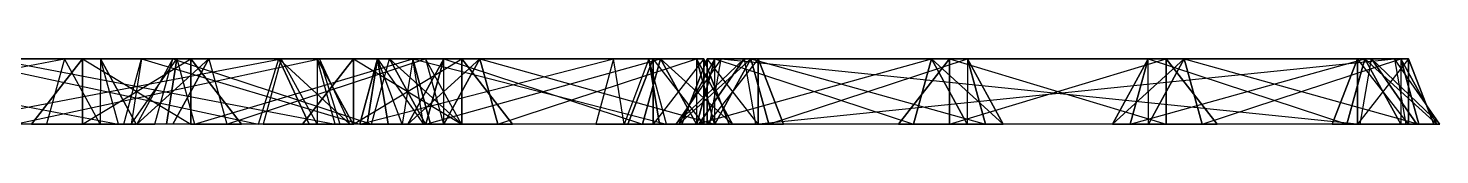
# Model space of a CAD drawing. Extents: x -3500 to 3500, y -22 to 22.
# Drawn here: x -1325.5 to -1274.4, y 19.7 to 22 of the extents above; entities that cross this region are included whole.
import ezdxf

# ---------------------------------------------------------------- set-up
doc = ezdxf.new("R2010")
doc.units = 0
doc.layers.add('UB3D', color=1, linetype='CONTINUOUS')

msp = doc.modelspace()

# ---------------------------------------------------------------- linework, layer by layer
at = {"layer": 'UB3D', "color": 2}
for points in [[(-1335.944094, 22.047244, 1219.35189), (-1336.595118, 19.685039, 1218.70378), (-1324.185551, 22.047244, 1207.540866)], [(-1336.595118, 19.685039, 1218.70378), (-1324.185551, 22.047244, 1207.540866), (-1324.836575, 19.685039, 1206.892756)], [(-1335.944094, 22.047244, 1219.35189), (-1334.642126, 22.047244, 1220.64811), (-1324.185551, 22.047244, 1207.540866)], [(-1333.991102, 19.685039, 1221.29622), (-1334.642126, 22.047244, 1220.64811), (-1322.232559, 19.685039, 1209.485197)], [(-1334.642126, 22.047244, 1220.64811), (-1322.232559, 19.685039, 1209.485197), (-1322.883583, 22.047244, 1208.837087)], [(-1334.642126, 22.047244, 1220.64811), (-1324.185551, 22.047244, 1207.540866), (-1322.883583, 22.047244, 1208.837087)], [(-1328.92622, 19.685039, 1276.217283), (-1328.190157, 22.047244, 1275.667677), (-1317.167677, 19.685039, 1291.965315)], [(-1328.105079, 22.047244, 1274.47), (-1328.756102, 19.685039, 1273.82189), (-1316.346535, 22.047244, 1262.658976)], [(-1328.756102, 19.685039, 1273.82189), (-1316.346535, 22.047244, 1262.658976), (-1316.997559, 19.685039, 1262.010866)], [(-1328.190157, 22.047244, 1275.667677), (-1317.167677, 19.685039, 1291.965315), (-1316.431614, 22.047244, 1291.415709)], [(-1326.718031, 22.047244, 1274.568543), (-1328.190157, 22.047244, 1275.667677), (-1314.959488, 22.047244, 1290.316575)], [(-1328.190157, 22.047244, 1275.667677), (-1314.959488, 22.047244, 1290.316575), (-1316.431614, 22.047244, 1291.415709)], [(-1328.105079, 22.047244, 1274.47), (-1326.80311, 22.047244, 1275.76622), (-1316.346535, 22.047244, 1262.658976)], [(-1326.152087, 19.685039, 1276.414331), (-1326.80311, 22.047244, 1275.76622), (-1314.393543, 19.685039, 1264.603307)], [(-1326.80311, 22.047244, 1275.76622), (-1314.393543, 19.685039, 1264.603307), (-1315.044567, 22.047244, 1263.955197)], [(-1326.80311, 22.047244, 1275.76622), (-1316.346535, 22.047244, 1262.658976), (-1315.044567, 22.047244, 1263.955197)], [(-1326.718031, 22.047244, 1274.568543), (-1325.981969, 19.685039, 1274.018937), (-1314.959488, 22.047244, 1290.316575)], [(-1325.981969, 19.685039, 1274.018937), (-1314.959488, 22.047244, 1290.316575), (-1314.223425, 19.685039, 1289.766969)], [(-1325.371811, 19.685039, 1207.270354), (-1323.534567, 22.047244, 1207.270354), (-1323.534567, 19.685039, 1206.351732)], [(-1325.371811, 19.685039, 1209.107598), (-1323.534567, 19.685039, 1210.02622), (-1323.534567, 22.047244, 1209.107598)], [(-1325.371811, 19.685039, 1207.270354), (-1325.371811, 19.685039, 1209.107598), (-1323.534567, 22.047244, 1207.270354)], [(-1325.371811, 19.685039, 1209.107598), (-1323.534567, 22.047244, 1207.270354), (-1323.534567, 22.047244, 1209.107598)], [(-1324.185551, 22.047244, 1207.540866), (-1324.836575, 19.685039, 1206.892756), (-1322.889331, 19.685039, 1206.238858)], [(-1324.185551, 22.047244, 1207.540866), (-1322.883583, 22.047244, 1208.837087), (-1322.889331, 19.685039, 1206.238858)], [(-1323.534567, 22.047244, 1207.270354), (-1323.534567, 19.685039, 1206.351732), (-1319.615079, 22.047244, 1207.270354)], [(-1323.534567, 19.685039, 1206.351732), (-1319.615079, 22.047244, 1207.270354), (-1319.615079, 19.685039, 1206.351732)], [(-1323.534567, 19.685039, 1210.02622), (-1323.534567, 22.047244, 1209.107598), (-1319.615079, 19.685039, 1210.02622)], [(-1323.534567, 22.047244, 1209.107598), (-1319.615079, 19.685039, 1210.02622), (-1319.615079, 22.047244, 1209.107598)], [(-1323.534567, 22.047244, 1207.270354), (-1323.534567, 22.047244, 1209.107598), (-1319.615079, 22.047244, 1207.270354)], [(-1323.534567, 22.047244, 1209.107598), (-1319.615079, 22.047244, 1207.270354), (-1319.615079, 22.047244, 1209.107598)], [(-1322.883583, 22.047244, 1208.837087), (-1322.889331, 19.685039, 1206.238858), (-1321.587362, 19.685039, 1207.535079)], [(-1322.232559, 19.685039, 1209.485197), (-1322.883583, 22.047244, 1208.837087), (-1321.587362, 19.685039, 1207.535079)], [(-1321.775866, 19.685039, -1558.229646), (-1322.03315, 19.685039, -1556.761299), (-1321.394331, 22.047244, -1556.952087)], [(-1322.03315, 19.685039, -1556.761299), (-1321.394331, 22.047244, -1556.952087), (-1313.499803, 19.685039, -1528.189882)], [(-1320.498386, 19.685039, -1558.611142), (-1321.775866, 19.685039, -1558.229646), (-1320.11685, 22.047244, -1557.333583)], [(-1321.775866, 19.685039, -1558.229646), (-1320.11685, 22.047244, -1557.333583), (-1321.394331, 22.047244, -1556.952087)], [(-1321.562283, 19.685039, 1207.535079), (-1320.917087, 19.685039, 1209.485197), (-1320.266063, 22.047244, 1208.837087)], [(-1320.260315, 19.685039, 1206.238858), (-1321.562283, 19.685039, 1207.535079), (-1318.964094, 22.047244, 1207.540866)], [(-1321.562283, 19.685039, 1207.535079), (-1318.964094, 22.047244, 1207.540866), (-1320.266063, 22.047244, 1208.837087)], [(-1321.394331, 22.047244, -1556.952087), (-1313.499803, 19.685039, -1528.189882), (-1312.860984, 22.047244, -1528.380669)], [(-1320.11685, 22.047244, -1557.333583), (-1321.394331, 22.047244, -1556.952087), (-1311.583504, 22.047244, -1528.762165)], [(-1321.394331, 22.047244, -1556.952087), (-1311.583504, 22.047244, -1528.762165), (-1312.860984, 22.047244, -1528.380669)], [(-1320.917087, 19.685039, 1209.485197), (-1320.266063, 22.047244, 1208.837087), (-1313.078071, 19.685039, 1217.359213)], [(-1320.498386, 19.685039, -1558.611142), (-1320.11685, 22.047244, -1557.333583), (-1319.478031, 19.685039, -1557.52437)], [(-1320.266063, 22.047244, 1208.837087), (-1313.078071, 19.685039, 1217.359213), (-1312.427047, 22.047244, 1216.711102)], [(-1318.964094, 22.047244, 1207.540866), (-1320.266063, 22.047244, 1208.837087), (-1311.125079, 22.047244, 1215.414882)], [(-1320.266063, 22.047244, 1208.837087), (-1311.125079, 22.047244, 1215.414882), (-1312.427047, 22.047244, 1216.711102)], [(-1320.260315, 19.685039, 1206.238858), (-1318.964094, 22.047244, 1207.540866), (-1318.313071, 19.685039, 1206.892756)], [(-1320.11685, 22.047244, -1557.333583), (-1319.478031, 19.685039, -1557.52437), (-1311.583504, 22.047244, -1528.762165)], [(-1319.615079, 22.047244, 1207.270354), (-1319.615079, 19.685039, 1206.351732), (-1317.777835, 19.685039, 1207.270354)], [(-1319.615079, 19.685039, 1210.02622), (-1319.615079, 22.047244, 1209.107598), (-1317.777835, 19.685039, 1209.107598)], [(-1319.615079, 22.047244, 1207.270354), (-1319.615079, 22.047244, 1209.107598), (-1317.777835, 19.685039, 1207.270354)], [(-1319.615079, 22.047244, 1209.107598), (-1317.777835, 19.685039, 1207.270354), (-1317.777835, 19.685039, 1209.107598)], [(-1319.478031, 19.685039, -1557.52437), (-1311.583504, 22.047244, -1528.762165), (-1310.944685, 19.685039, -1528.952953)], [(-1318.964094, 22.047244, 1207.540866), (-1318.313071, 19.685039, 1206.892756), (-1311.125079, 22.047244, 1215.414882)], [(-1318.313071, 19.685039, 1206.892756), (-1311.125079, 22.047244, 1215.414882), (-1310.474055, 19.685039, 1214.766772)], [(-1317.167677, 19.685039, 1291.965315), (-1316.431614, 22.047244, 1291.415709), (-1315.332441, 19.685039, 1292.887835)], [(-1316.346535, 22.047244, 1262.658976), (-1316.997559, 19.685039, 1262.010866), (-1315.050315, 19.685039, 1261.356969)], [(-1314.959488, 22.047244, 1290.316575), (-1316.431614, 22.047244, 1291.415709), (-1313.860315, 19.685039, 1291.788701)], [(-1316.431614, 22.047244, 1291.415709), (-1313.860315, 19.685039, 1291.788701), (-1315.332441, 19.685039, 1292.887835)], [(-1316.346535, 22.047244, 1262.658976), (-1315.044567, 22.047244, 1263.955197), (-1315.050315, 19.685039, 1261.356969)], [(-1315.573031, 19.685039, 1360.813661), (-1313.735787, 22.047244, 1360.813661), (-1313.735787, 19.685039, 1359.895039)], [(-1315.573031, 19.685039, 1362.650906), (-1313.735787, 19.685039, 1363.569528), (-1313.735787, 22.047244, 1362.650906)], [(-1315.573031, 19.685039, 1360.813661), (-1315.573031, 19.685039, 1362.650906), (-1313.735787, 22.047244, 1360.813661)], [(-1315.573031, 19.685039, 1362.650906), (-1313.735787, 22.047244, 1360.813661), (-1313.735787, 22.047244, 1362.650906)], [(-1315.573031, 19.685039, 1400.18374), (-1313.735787, 22.047244, 1400.18374), (-1313.735787, 19.685039, 1399.265118)], [(-1315.573031, 19.685039, 1402.020984), (-1313.735787, 19.685039, 1402.939606), (-1313.735787, 22.047244, 1402.020984)], [(-1315.573031, 19.685039, 1400.18374), (-1315.573031, 19.685039, 1402.020984), (-1313.735787, 22.047244, 1400.18374)], [(-1315.573031, 19.685039, 1402.020984), (-1313.735787, 22.047244, 1400.18374), (-1313.735787, 22.047244, 1402.020984)], [(-1315.044567, 22.047244, 1263.955197), (-1315.050315, 19.685039, 1261.356969), (-1313.748346, 19.685039, 1262.653189)], [(-1314.393543, 19.685039, 1264.603307), (-1315.044567, 22.047244, 1263.955197), (-1313.748346, 19.685039, 1262.653189)], [(-1314.959488, 22.047244, 1290.316575), (-1314.223425, 19.685039, 1289.766969), (-1313.860315, 19.685039, 1291.788701)], [(-1313.735787, 22.047244, 1360.813661), (-1313.735787, 19.685039, 1359.895039), (-1309.816299, 22.047244, 1360.813661)], [(-1313.735787, 19.685039, 1359.895039), (-1309.816299, 22.047244, 1360.813661), (-1309.816299, 19.685039, 1359.895039)], [(-1313.735787, 19.685039, 1363.569528), (-1313.735787, 22.047244, 1362.650906), (-1309.816299, 19.685039, 1363.569528)], [(-1313.735787, 22.047244, 1362.650906), (-1309.816299, 19.685039, 1363.569528), (-1309.816299, 22.047244, 1362.650906)], [(-1313.735787, 22.047244, 1360.813661), (-1313.735787, 22.047244, 1362.650906), (-1309.816299, 22.047244, 1360.813661)], [(-1313.735787, 22.047244, 1362.650906), (-1309.816299, 22.047244, 1360.813661), (-1309.816299, 22.047244, 1362.650906)], [(-1313.735787, 22.047244, 1400.18374), (-1313.735787, 19.685039, 1399.265118), (-1309.816299, 22.047244, 1400.18374)], [(-1313.735787, 19.685039, 1399.265118), (-1309.816299, 22.047244, 1400.18374), (-1309.816299, 19.685039, 1399.265118)], [(-1313.735787, 19.685039, 1402.939606), (-1313.735787, 22.047244, 1402.020984), (-1309.816299, 19.685039, 1402.939606)], [(-1313.735787, 22.047244, 1402.020984), (-1309.816299, 19.685039, 1402.939606), (-1309.816299, 22.047244, 1402.020984)], [(-1313.735787, 22.047244, 1400.18374), (-1313.735787, 22.047244, 1402.020984), (-1309.816299, 22.047244, 1400.18374)], [(-1313.735787, 22.047244, 1402.020984), (-1309.816299, 22.047244, 1400.18374), (-1309.816299, 22.047244, 1402.020984)], [(-1313.499803, 19.685039, -1528.189882), (-1312.860984, 22.047244, -1528.380669), (-1312.479449, 19.685039, -1527.10311)], [(-1313.24252, 19.685039, -1527.484606), (-1312.860984, 22.047244, -1528.762165), (-1313.499803, 19.685039, -1528.952953)], [(-1312.860984, 22.047244, -1528.762165), (-1313.499803, 19.685039, -1528.952953), (-1304.327638, 22.047244, -1557.333583)], [(-1313.499803, 19.685039, -1528.952953), (-1304.327638, 22.047244, -1557.333583), (-1304.966457, 19.685039, -1557.52437)], [(-1313.24252, 19.685039, -1527.484606), (-1311.965039, 19.685039, -1527.10311), (-1312.860984, 22.047244, -1528.762165)], [(-1313.078071, 19.685039, 1217.359213), (-1312.427047, 22.047244, 1216.711102), (-1311.130827, 19.685039, 1218.01311)], [(-1311.583504, 22.047244, -1528.762165), (-1312.860984, 22.047244, -1528.380669), (-1311.201969, 19.685039, -1527.484606)], [(-1312.860984, 22.047244, -1528.380669), (-1311.201969, 19.685039, -1527.484606), (-1312.479449, 19.685039, -1527.10311)], [(-1311.965039, 19.685039, -1527.10311), (-1312.860984, 22.047244, -1528.762165), (-1311.583504, 22.047244, -1528.380669)], [(-1312.860984, 22.047244, -1528.762165), (-1311.583504, 22.047244, -1528.380669), (-1304.327638, 22.047244, -1557.333583)], [(-1311.125079, 22.047244, 1215.414882), (-1312.427047, 22.047244, 1216.711102), (-1309.828858, 19.685039, 1216.71689)], [(-1312.427047, 22.047244, 1216.711102), (-1309.828858, 19.685039, 1216.71689), (-1311.130827, 19.685039, 1218.01311)], [(-1311.965039, 19.685039, -1527.10311), (-1310.944685, 19.685039, -1528.189882), (-1311.583504, 22.047244, -1528.380669)], [(-1311.763504, 19.685039, 1361.078386), (-1311.118307, 19.685039, 1363.028504), (-1310.467283, 22.047244, 1362.380394)], [(-1310.461535, 19.685039, 1359.782165), (-1311.763504, 19.685039, 1361.078386), (-1309.165315, 22.047244, 1361.084173)], [(-1311.763504, 19.685039, 1361.078386), (-1309.165315, 22.047244, 1361.084173), (-1310.467283, 22.047244, 1362.380394)], [(-1311.763504, 19.685039, 1401.75626), (-1310.467283, 22.047244, 1400.454252), (-1311.118307, 19.685039, 1399.806142)], [(-1311.763504, 19.685039, 1401.75626), (-1310.461535, 19.685039, 1403.05248), (-1310.467283, 22.047244, 1400.454252)], [(-1311.583504, 22.047244, -1528.762165), (-1310.944685, 19.685039, -1528.952953), (-1311.201969, 19.685039, -1527.484606)], [(-1310.944685, 19.685039, -1528.189882), (-1311.583504, 22.047244, -1528.380669), (-1302.411339, 19.685039, -1556.761299)], [(-1311.583504, 22.047244, -1528.380669), (-1302.411339, 19.685039, -1556.761299), (-1303.050157, 22.047244, -1556.952087)], [(-1311.583504, 22.047244, -1528.380669), (-1304.327638, 22.047244, -1557.333583), (-1303.050157, 22.047244, -1556.952087)], [(-1311.125079, 22.047244, 1215.414882), (-1310.474055, 19.685039, 1214.766772), (-1309.828858, 19.685039, 1216.71689)], [(-1311.118307, 19.685039, 1363.028504), (-1310.467283, 22.047244, 1362.380394), (-1303.279291, 19.685039, 1370.90252)], [(-1310.467283, 22.047244, 1400.454252), (-1311.118307, 19.685039, 1399.806142), (-1302.628268, 22.047244, 1392.580236)], [(-1311.118307, 19.685039, 1399.806142), (-1302.628268, 22.047244, 1392.580236), (-1303.279291, 19.685039, 1391.932126)], [(-1310.467283, 22.047244, 1362.380394), (-1303.279291, 19.685039, 1370.90252), (-1302.628268, 22.047244, 1370.254409)], [(-1309.165315, 22.047244, 1361.084173), (-1310.467283, 22.047244, 1362.380394), (-1301.326299, 22.047244, 1368.958189)], [(-1310.467283, 22.047244, 1362.380394), (-1301.326299, 22.047244, 1368.958189), (-1302.628268, 22.047244, 1370.254409)], [(-1310.461535, 19.685039, 1403.05248), (-1310.467283, 22.047244, 1400.454252), (-1309.165315, 22.047244, 1401.750472)], [(-1310.467283, 22.047244, 1400.454252), (-1309.165315, 22.047244, 1401.750472), (-1302.628268, 22.047244, 1392.580236)], [(-1310.461535, 19.685039, 1359.782165), (-1309.165315, 22.047244, 1361.084173), (-1308.514291, 19.685039, 1360.436063)], [(-1310.461535, 19.685039, 1403.05248), (-1308.514291, 19.685039, 1402.398583), (-1309.165315, 22.047244, 1401.750472)], [(-1309.816299, 22.047244, 1360.813661), (-1309.816299, 19.685039, 1359.895039), (-1307.979055, 19.685039, 1360.813661)], [(-1309.816299, 19.685039, 1363.569528), (-1309.816299, 22.047244, 1362.650906), (-1307.979055, 19.685039, 1362.650906)], [(-1309.816299, 22.047244, 1360.813661), (-1309.816299, 22.047244, 1362.650906), (-1307.979055, 19.685039, 1360.813661)], [(-1309.816299, 22.047244, 1362.650906), (-1307.979055, 19.685039, 1360.813661), (-1307.979055, 19.685039, 1362.650906)], [(-1309.816299, 22.047244, 1400.18374), (-1309.816299, 19.685039, 1399.265118), (-1307.979055, 19.685039, 1400.18374)], [(-1309.816299, 19.685039, 1402.939606), (-1309.816299, 22.047244, 1402.020984), (-1307.979055, 19.685039, 1402.020984)], [(-1309.816299, 22.047244, 1400.18374), (-1309.816299, 22.047244, 1402.020984), (-1307.979055, 19.685039, 1400.18374)], [(-1309.816299, 22.047244, 1402.020984), (-1307.979055, 19.685039, 1400.18374), (-1307.979055, 19.685039, 1402.020984)], [(-1309.165315, 22.047244, 1361.084173), (-1308.514291, 19.685039, 1360.436063), (-1301.326299, 22.047244, 1368.958189)], [(-1308.514291, 19.685039, 1402.398583), (-1309.165315, 22.047244, 1401.750472), (-1300.675276, 19.685039, 1394.524567)], [(-1309.165315, 22.047244, 1401.750472), (-1300.675276, 19.685039, 1394.524567), (-1301.326299, 22.047244, 1393.876457)], [(-1309.165315, 22.047244, 1401.750472), (-1302.628268, 22.047244, 1392.580236), (-1301.326299, 22.047244, 1393.876457)], [(-1308.514291, 19.685039, 1360.436063), (-1301.326299, 22.047244, 1368.958189), (-1300.675276, 19.685039, 1368.310079)], [(-1304.327638, 22.047244, -1557.333583), (-1304.966457, 19.685039, -1557.52437), (-1303.946102, 19.685039, -1558.611142)], [(-1304.327638, 22.047244, -1557.333583), (-1303.050157, 22.047244, -1556.952087), (-1303.946102, 19.685039, -1558.611142)], [(-1303.050157, 22.047244, -1556.952087), (-1303.946102, 19.685039, -1558.611142), (-1302.668622, 19.685039, -1558.229646)], [(-1302.895906, 19.685039, 1395.065591), (-1302.895906, 22.047244, 1393.228346), (-1303.814528, 19.685039, 1393.228346)], [(-1302.895906, 22.047244, 1393.228346), (-1303.814528, 19.685039, 1393.228346), (-1302.895906, 22.047244, 1369.606299)], [(-1303.814528, 19.685039, 1393.228346), (-1302.895906, 22.047244, 1369.606299), (-1303.814528, 19.685039, 1369.606299)], [(-1302.895906, 22.047244, 1369.606299), (-1303.814528, 19.685039, 1369.606299), (-1302.895906, 19.685039, 1367.769055)], [(-1303.279291, 19.685039, 1370.90252), (-1302.628268, 22.047244, 1370.254409), (-1301.332047, 19.685039, 1371.556417)], [(-1302.628268, 22.047244, 1392.580236), (-1303.279291, 19.685039, 1391.932126), (-1301.332047, 19.685039, 1391.278228)], [(-1302.411339, 19.685039, -1556.761299), (-1303.050157, 22.047244, -1556.952087), (-1302.668622, 19.685039, -1558.229646)], [(-1302.895906, 19.685039, 1395.065591), (-1301.058661, 19.685039, 1395.065591), (-1302.895906, 22.047244, 1393.228346)], [(-1301.058661, 19.685039, 1395.065591), (-1302.895906, 22.047244, 1393.228346), (-1301.058661, 22.047244, 1393.228346)], [(-1302.895906, 22.047244, 1393.228346), (-1301.058661, 22.047244, 1393.228346), (-1302.895906, 22.047244, 1369.606299)], [(-1301.058661, 22.047244, 1393.228346), (-1302.895906, 22.047244, 1369.606299), (-1301.058661, 22.047244, 1369.606299)], [(-1302.895906, 22.047244, 1369.606299), (-1301.058661, 22.047244, 1369.606299), (-1302.895906, 19.685039, 1367.769055)], [(-1301.058661, 22.047244, 1369.606299), (-1302.895906, 19.685039, 1367.769055), (-1301.058661, 19.685039, 1367.769055)], [(-1301.326299, 22.047244, 1368.958189), (-1302.628268, 22.047244, 1370.254409), (-1300.030079, 19.685039, 1370.260197)], [(-1302.628268, 22.047244, 1370.254409), (-1300.030079, 19.685039, 1370.260197), (-1301.332047, 19.685039, 1371.556417)], [(-1302.628268, 22.047244, 1392.580236), (-1301.326299, 22.047244, 1393.876457), (-1301.332047, 19.685039, 1391.278228)], [(-1302.071614, 19.685039, 1216.059291), (-1300.842087, 19.685039, 1217.704803), (-1300.429803, 22.047244, 1216.883858)], [(-1301.247047, 19.685039, 1214.417559), (-1302.071614, 19.685039, 1216.059291), (-1299.605236, 22.047244, 1215.242126)], [(-1302.071614, 19.685039, 1216.059291), (-1299.605236, 22.047244, 1215.242126), (-1300.429803, 22.047244, 1216.883858)], [(-1301.964724, 19.685039, 1227.220118), (-1301.319528, 19.685039, 1229.170236), (-1300.668504, 22.047244, 1228.522126)], [(-1300.662756, 19.685039, 1225.923898), (-1301.964724, 19.685039, 1227.220118), (-1299.366535, 22.047244, 1227.225906)], [(-1301.964724, 19.685039, 1227.220118), (-1299.366535, 22.047244, 1227.225906), (-1300.668504, 22.047244, 1228.522126)], [(-1301.964724, 19.685039, 1216.71689), (-1300.668504, 22.047244, 1215.414882), (-1301.319528, 19.685039, 1214.766772)], [(-1301.964724, 19.685039, 1216.71689), (-1300.662756, 19.685039, 1218.01311), (-1300.668504, 22.047244, 1215.414882)], [(-1301.964724, 19.685039, 1337.456339), (-1301.319528, 19.685039, 1339.406457), (-1300.668504, 22.047244, 1338.758346)], [(-1300.662756, 19.685039, 1336.160118), (-1301.964724, 19.685039, 1337.456339), (-1299.366535, 22.047244, 1337.462126)], [(-1301.964724, 19.685039, 1337.456339), (-1299.366535, 22.047244, 1337.462126), (-1300.668504, 22.047244, 1338.758346)], [(-1300.936142, 19.685039, 1339.94748), (-1300.936142, 22.047244, 1338.110236), (-1301.854764, 19.685039, 1338.110236)], [(-1300.936142, 22.047244, 1338.110236), (-1301.854764, 19.685039, 1338.110236), (-1300.936142, 22.047244, 1306.614173)], [(-1301.854764, 19.685039, 1338.110236), (-1300.936142, 22.047244, 1306.614173), (-1301.854764, 19.685039, 1306.614173)], [(-1300.936142, 22.047244, 1306.614173), (-1301.854764, 19.685039, 1306.614173), (-1300.936142, 19.685039, 1304.776929)], [(-1301.326299, 22.047244, 1393.876457), (-1301.332047, 19.685039, 1391.278228), (-1300.030079, 19.685039, 1392.574449)], [(-1301.326299, 22.047244, 1368.958189), (-1300.675276, 19.685039, 1368.310079), (-1300.030079, 19.685039, 1370.260197)], [(-1300.675276, 19.685039, 1394.524567), (-1301.326299, 22.047244, 1393.876457), (-1300.030079, 19.685039, 1392.574449)], [(-1301.319528, 19.685039, 1229.170236), (-1300.668504, 22.047244, 1228.522126), (-1293.480512, 19.685039, 1237.044252)], [(-1300.668504, 22.047244, 1215.414882), (-1301.319528, 19.685039, 1214.766772), (-1292.829488, 22.047244, 1207.540866)], [(-1301.319528, 19.685039, 1214.766772), (-1292.829488, 22.047244, 1207.540866), (-1293.480512, 19.685039, 1206.892756)], [(-1301.319528, 19.685039, 1339.406457), (-1300.668504, 22.047244, 1338.758346), (-1293.480512, 19.685039, 1347.280472)], [(-1301.247047, 19.685039, 1214.417559), (-1299.605236, 22.047244, 1215.242126), (-1299.192953, 19.685039, 1214.421181)], [(-1301.058661, 19.685039, 1395.065591), (-1300.140039, 19.685039, 1393.228346), (-1301.058661, 22.047244, 1393.228346)], [(-1300.140039, 19.685039, 1393.228346), (-1301.058661, 22.047244, 1393.228346), (-1300.140039, 19.685039, 1369.606299)], [(-1301.058661, 22.047244, 1393.228346), (-1300.140039, 19.685039, 1369.606299), (-1301.058661, 22.047244, 1369.606299)], [(-1300.140039, 19.685039, 1369.606299), (-1301.058661, 22.047244, 1369.606299), (-1301.058661, 19.685039, 1367.769055)], [(-1300.936142, 19.685039, 1339.94748), (-1299.098898, 19.685039, 1339.94748), (-1300.936142, 22.047244, 1338.110236)], [(-1299.098898, 19.685039, 1339.94748), (-1300.936142, 22.047244, 1338.110236), (-1299.098898, 22.047244, 1338.110236)], [(-1300.936142, 22.047244, 1338.110236), (-1299.098898, 22.047244, 1338.110236), (-1300.936142, 22.047244, 1306.614173)], [(-1299.098898, 22.047244, 1338.110236), (-1300.936142, 22.047244, 1306.614173), (-1299.098898, 22.047244, 1306.614173)], [(-1300.936142, 22.047244, 1306.614173), (-1299.098898, 22.047244, 1306.614173), (-1300.936142, 19.685039, 1304.776929)], [(-1299.098898, 22.047244, 1306.614173), (-1300.936142, 19.685039, 1304.776929), (-1299.098898, 19.685039, 1304.776929)], [(-1300.842087, 19.685039, 1217.704803), (-1300.429803, 22.047244, 1216.883858), (-1277.325039, 19.685039, 1229.515827)], [(-1300.668504, 22.047244, 1228.522126), (-1293.480512, 19.685039, 1237.044252), (-1292.829488, 22.047244, 1236.396142)], [(-1299.366535, 22.047244, 1227.225906), (-1300.668504, 22.047244, 1228.522126), (-1291.52752, 22.047244, 1235.099921)], [(-1300.668504, 22.047244, 1228.522126), (-1291.52752, 22.047244, 1235.099921), (-1292.829488, 22.047244, 1236.396142)], [(-1300.662756, 19.685039, 1218.01311), (-1300.668504, 22.047244, 1215.414882), (-1299.366535, 22.047244, 1216.711102)], [(-1300.668504, 22.047244, 1215.414882), (-1299.366535, 22.047244, 1216.711102), (-1292.829488, 22.047244, 1207.540866)], [(-1300.668504, 22.047244, 1338.758346), (-1293.480512, 19.685039, 1347.280472), (-1292.829488, 22.047244, 1346.632362)], [(-1299.366535, 22.047244, 1337.462126), (-1300.668504, 22.047244, 1338.758346), (-1291.52752, 22.047244, 1345.336142)], [(-1300.668504, 22.047244, 1338.758346), (-1291.52752, 22.047244, 1345.336142), (-1292.829488, 22.047244, 1346.632362)], [(-1300.662756, 19.685039, 1225.923898), (-1299.366535, 22.047244, 1227.225906), (-1298.715512, 19.685039, 1226.577795)], [(-1300.662756, 19.685039, 1218.01311), (-1298.715512, 19.685039, 1217.359213), (-1299.366535, 22.047244, 1216.711102)], [(-1300.662756, 19.685039, 1336.160118), (-1299.366535, 22.047244, 1337.462126), (-1298.715512, 19.685039, 1336.814016)], [(-1300.429803, 22.047244, 1216.883858), (-1277.325039, 19.685039, 1229.515827), (-1276.912756, 22.047244, 1228.694882)], [(-1299.605236, 22.047244, 1215.242126), (-1300.429803, 22.047244, 1216.883858), (-1276.088189, 22.047244, 1227.05315)], [(-1300.429803, 22.047244, 1216.883858), (-1276.088189, 22.047244, 1227.05315), (-1276.912756, 22.047244, 1228.694882)], [(-1299.605236, 22.047244, 1215.242126), (-1299.192953, 19.685039, 1214.421181), (-1276.088189, 22.047244, 1227.05315)], [(-1299.366535, 22.047244, 1227.225906), (-1298.715512, 19.685039, 1226.577795), (-1291.52752, 22.047244, 1235.099921)], [(-1298.715512, 19.685039, 1217.359213), (-1299.366535, 22.047244, 1216.711102), (-1290.876496, 19.685039, 1209.485197)], [(-1299.366535, 22.047244, 1216.711102), (-1290.876496, 19.685039, 1209.485197), (-1291.52752, 22.047244, 1208.837087)], [(-1299.366535, 22.047244, 1216.711102), (-1292.829488, 22.047244, 1207.540866), (-1291.52752, 22.047244, 1208.837087)], [(-1299.366535, 22.047244, 1337.462126), (-1298.715512, 19.685039, 1336.814016), (-1291.52752, 22.047244, 1345.336142)], [(-1299.192953, 19.685039, 1214.421181), (-1276.088189, 22.047244, 1227.05315), (-1275.675906, 19.685039, 1226.232205)], [(-1299.098898, 19.685039, 1339.94748), (-1298.180276, 19.685039, 1338.110236), (-1299.098898, 22.047244, 1338.110236)], [(-1298.180276, 19.685039, 1338.110236), (-1299.098898, 22.047244, 1338.110236), (-1298.180276, 19.685039, 1306.614173)], [(-1299.098898, 22.047244, 1338.110236), (-1298.180276, 19.685039, 1306.614173), (-1299.098898, 22.047244, 1306.614173)], [(-1298.180276, 19.685039, 1306.614173), (-1299.098898, 22.047244, 1306.614173), (-1299.098898, 19.685039, 1304.776929)], [(-1298.715512, 19.685039, 1226.577795), (-1291.52752, 22.047244, 1235.099921), (-1290.876496, 19.685039, 1234.451811)], [(-1298.715512, 19.685039, 1336.814016), (-1291.52752, 22.047244, 1345.336142), (-1290.876496, 19.685039, 1344.688031)], [(-1294.015748, 19.685039, 1234.829409), (-1292.178504, 22.047244, 1234.829409), (-1292.178504, 19.685039, 1233.910787)], [(-1294.015748, 19.685039, 1236.666654), (-1292.178504, 19.685039, 1237.585276), (-1292.178504, 22.047244, 1236.666654)], [(-1294.015748, 19.685039, 1234.829409), (-1294.015748, 19.685039, 1236.666654), (-1292.178504, 22.047244, 1234.829409)], [(-1294.015748, 19.685039, 1236.666654), (-1292.178504, 22.047244, 1234.829409), (-1292.178504, 22.047244, 1236.666654)], [(-1294.015748, 19.685039, 1207.270354), (-1292.178504, 22.047244, 1207.270354), (-1292.178504, 19.685039, 1206.351732)], [(-1294.015748, 19.685039, 1209.107598), (-1292.178504, 19.685039, 1210.02622), (-1292.178504, 22.047244, 1209.107598)], [(-1294.015748, 19.685039, 1207.270354), (-1294.015748, 19.685039, 1209.107598), (-1292.178504, 22.047244, 1207.270354)], [(-1294.015748, 19.685039, 1209.107598), (-1292.178504, 22.047244, 1207.270354), (-1292.178504, 22.047244, 1209.107598)], [(-1294.015748, 19.685039, 1345.06563), (-1292.178504, 22.047244, 1345.06563), (-1292.178504, 19.685039, 1344.147008)], [(-1294.015748, 19.685039, 1346.902874), (-1292.178504, 19.685039, 1347.821496), (-1292.178504, 22.047244, 1346.902874)], [(-1294.015748, 19.685039, 1345.06563), (-1294.015748, 19.685039, 1346.902874), (-1292.178504, 22.047244, 1345.06563)], [(-1294.015748, 19.685039, 1346.902874), (-1292.178504, 22.047244, 1345.06563), (-1292.178504, 22.047244, 1346.902874)], [(-1293.480512, 19.685039, 1237.044252), (-1292.829488, 22.047244, 1236.396142), (-1291.533268, 19.685039, 1237.69815)], [(-1292.829488, 22.047244, 1207.540866), (-1293.480512, 19.685039, 1206.892756), (-1291.533268, 19.685039, 1206.238858)], [(-1293.480512, 19.685039, 1347.280472), (-1292.829488, 22.047244, 1346.632362), (-1291.533268, 19.685039, 1347.93437)], [(-1291.52752, 22.047244, 1235.099921), (-1292.829488, 22.047244, 1236.396142), (-1290.231299, 19.685039, 1236.401929)], [(-1292.829488, 22.047244, 1236.396142), (-1290.231299, 19.685039, 1236.401929), (-1291.533268, 19.685039, 1237.69815)], [(-1292.829488, 22.047244, 1207.540866), (-1291.52752, 22.047244, 1208.837087), (-1291.533268, 19.685039, 1206.238858)], [(-1291.52752, 22.047244, 1345.336142), (-1292.829488, 22.047244, 1346.632362), (-1290.231299, 19.685039, 1346.63815)], [(-1292.829488, 22.047244, 1346.632362), (-1290.231299, 19.685039, 1346.63815), (-1291.533268, 19.685039, 1347.93437)], [(-1292.178504, 22.047244, 1234.829409), (-1292.178504, 19.685039, 1233.910787), (-1284.339488, 22.047244, 1234.829409)], [(-1292.178504, 19.685039, 1233.910787), (-1284.339488, 22.047244, 1234.829409), (-1284.339488, 19.685039, 1233.910787)], [(-1292.178504, 19.685039, 1237.585276), (-1292.178504, 22.047244, 1236.666654), (-1284.339488, 19.685039, 1237.585276)], [(-1292.178504, 22.047244, 1236.666654), (-1284.339488, 19.685039, 1237.585276), (-1284.339488, 22.047244, 1236.666654)], [(-1292.178504, 22.047244, 1234.829409), (-1292.178504, 22.047244, 1236.666654), (-1284.339488, 22.047244, 1234.829409)], [(-1292.178504, 22.047244, 1236.666654), (-1284.339488, 22.047244, 1234.829409), (-1284.339488, 22.047244, 1236.666654)], [(-1292.178504, 22.047244, 1207.270354), (-1292.178504, 19.685039, 1206.351732), (-1284.339488, 22.047244, 1207.270354)], [(-1292.178504, 19.685039, 1206.351732), (-1284.339488, 22.047244, 1207.270354), (-1284.339488, 19.685039, 1206.351732)], [(-1292.178504, 19.685039, 1210.02622), (-1292.178504, 22.047244, 1209.107598), (-1284.339488, 19.685039, 1210.02622)], [(-1292.178504, 22.047244, 1209.107598), (-1284.339488, 19.685039, 1210.02622), (-1284.339488, 22.047244, 1209.107598)], [(-1292.178504, 22.047244, 1207.270354), (-1292.178504, 22.047244, 1209.107598), (-1284.339488, 22.047244, 1207.270354)], [(-1292.178504, 22.047244, 1209.107598), (-1284.339488, 22.047244, 1207.270354), (-1284.339488, 22.047244, 1209.107598)], [(-1292.178504, 22.047244, 1345.06563), (-1292.178504, 19.685039, 1344.147008), (-1284.339488, 22.047244, 1345.06563)], [(-1292.178504, 19.685039, 1344.147008), (-1284.339488, 22.047244, 1345.06563), (-1284.339488, 19.685039, 1344.147008)], [(-1292.178504, 19.685039, 1347.821496), (-1292.178504, 22.047244, 1346.902874), (-1284.339488, 19.685039, 1347.821496)], [(-1292.178504, 22.047244, 1346.902874), (-1284.339488, 19.685039, 1347.821496), (-1284.339488, 22.047244, 1346.902874)], [(-1292.178504, 22.047244, 1345.06563), (-1292.178504, 22.047244, 1346.902874), (-1284.339488, 22.047244, 1345.06563)], [(-1292.178504, 22.047244, 1346.902874), (-1284.339488, 22.047244, 1345.06563), (-1284.339488, 22.047244, 1346.902874)], [(-1291.52752, 22.047244, 1208.837087), (-1291.533268, 19.685039, 1206.238858), (-1290.231299, 19.685039, 1207.535079)], [(-1291.52752, 22.047244, 1235.099921), (-1290.876496, 19.685039, 1234.451811), (-1290.231299, 19.685039, 1236.401929)], [(-1290.876496, 19.685039, 1209.485197), (-1291.52752, 22.047244, 1208.837087), (-1290.231299, 19.685039, 1207.535079)], [(-1291.52752, 22.047244, 1345.336142), (-1290.876496, 19.685039, 1344.688031), (-1290.231299, 19.685039, 1346.63815)], [(-1286.286693, 19.685039, 1236.401929), (-1284.990472, 22.047244, 1235.099921), (-1285.641496, 19.685039, 1234.451811)], [(-1286.286693, 19.685039, 1236.401929), (-1284.984724, 19.685039, 1237.69815), (-1284.990472, 22.047244, 1235.099921)], [(-1286.286693, 19.685039, 1207.535079), (-1285.641496, 19.685039, 1209.485197), (-1284.990472, 22.047244, 1208.837087)], [(-1284.984724, 19.685039, 1206.238858), (-1286.286693, 19.685039, 1207.535079), (-1283.688504, 22.047244, 1207.540866)], [(-1286.286693, 19.685039, 1207.535079), (-1283.688504, 22.047244, 1207.540866), (-1284.990472, 22.047244, 1208.837087)], [(-1286.286693, 19.685039, 1346.63815), (-1284.990472, 22.047244, 1345.336142), (-1285.641496, 19.685039, 1344.688031)], [(-1286.286693, 19.685039, 1346.63815), (-1284.984724, 19.685039, 1347.93437), (-1284.990472, 22.047244, 1345.336142)], [(-1284.990472, 22.047244, 1235.099921), (-1285.641496, 19.685039, 1234.451811), (-1277.151457, 22.047244, 1227.225906)], [(-1285.641496, 19.685039, 1234.451811), (-1277.151457, 22.047244, 1227.225906), (-1277.80248, 19.685039, 1226.577795)], [(-1285.641496, 19.685039, 1209.485197), (-1284.990472, 22.047244, 1208.837087), (-1277.80248, 19.685039, 1217.359213)], [(-1284.990472, 22.047244, 1345.336142), (-1285.641496, 19.685039, 1344.688031), (-1277.151457, 22.047244, 1337.462126)], [(-1285.641496, 19.685039, 1344.688031), (-1277.151457, 22.047244, 1337.462126), (-1277.80248, 19.685039, 1336.814016)], [(-1284.984724, 19.685039, 1237.69815), (-1284.990472, 22.047244, 1235.099921), (-1283.688504, 22.047244, 1236.396142)], [(-1284.990472, 22.047244, 1235.099921), (-1283.688504, 22.047244, 1236.396142), (-1277.151457, 22.047244, 1227.225906)], [(-1284.990472, 22.047244, 1208.837087), (-1277.80248, 19.685039, 1217.359213), (-1277.151457, 22.047244, 1216.711102)], [(-1283.688504, 22.047244, 1207.540866), (-1284.990472, 22.047244, 1208.837087), (-1275.849488, 22.047244, 1215.414882)], [(-1284.990472, 22.047244, 1208.837087), (-1275.849488, 22.047244, 1215.414882), (-1277.151457, 22.047244, 1216.711102)], [(-1284.984724, 19.685039, 1347.93437), (-1284.990472, 22.047244, 1345.336142), (-1283.688504, 22.047244, 1346.632362)], [(-1284.990472, 22.047244, 1345.336142), (-1283.688504, 22.047244, 1346.632362), (-1277.151457, 22.047244, 1337.462126)], [(-1284.984724, 19.685039, 1237.69815), (-1283.03748, 19.685039, 1237.044252), (-1283.688504, 22.047244, 1236.396142)], [(-1284.984724, 19.685039, 1206.238858), (-1283.688504, 22.047244, 1207.540866), (-1283.03748, 19.685039, 1206.892756)], [(-1284.984724, 19.685039, 1347.93437), (-1283.03748, 19.685039, 1347.280472), (-1283.688504, 22.047244, 1346.632362)], [(-1284.339488, 22.047244, 1234.829409), (-1284.339488, 19.685039, 1233.910787), (-1282.502244, 19.685039, 1234.829409)], [(-1284.339488, 19.685039, 1237.585276), (-1284.339488, 22.047244, 1236.666654), (-1282.502244, 19.685039, 1236.666654)], [(-1284.339488, 22.047244, 1234.829409), (-1284.339488, 22.047244, 1236.666654), (-1282.502244, 19.685039, 1234.829409)], [(-1284.339488, 22.047244, 1236.666654), (-1282.502244, 19.685039, 1234.829409), (-1282.502244, 19.685039, 1236.666654)], [(-1284.339488, 22.047244, 1207.270354), (-1284.339488, 19.685039, 1206.351732), (-1282.502244, 19.685039, 1207.270354)], [(-1284.339488, 19.685039, 1210.02622), (-1284.339488, 22.047244, 1209.107598), (-1282.502244, 19.685039, 1209.107598)], [(-1284.339488, 22.047244, 1207.270354), (-1284.339488, 22.047244, 1209.107598), (-1282.502244, 19.685039, 1207.270354)], [(-1284.339488, 22.047244, 1209.107598), (-1282.502244, 19.685039, 1207.270354), (-1282.502244, 19.685039, 1209.107598)], [(-1284.339488, 22.047244, 1345.06563), (-1284.339488, 19.685039, 1344.147008), (-1282.502244, 19.685039, 1345.06563)], [(-1284.339488, 19.685039, 1347.821496), (-1284.339488, 22.047244, 1346.902874), (-1282.502244, 19.685039, 1346.902874)], [(-1284.339488, 22.047244, 1345.06563), (-1284.339488, 22.047244, 1346.902874), (-1282.502244, 19.685039, 1345.06563)], [(-1284.339488, 22.047244, 1346.902874), (-1282.502244, 19.685039, 1345.06563), (-1282.502244, 19.685039, 1346.902874)], [(-1283.03748, 19.685039, 1237.044252), (-1283.688504, 22.047244, 1236.396142), (-1275.198465, 19.685039, 1229.170236)], [(-1283.688504, 22.047244, 1236.396142), (-1275.198465, 19.685039, 1229.170236), (-1275.849488, 22.047244, 1228.522126)], [(-1283.688504, 22.047244, 1236.396142), (-1277.151457, 22.047244, 1227.225906), (-1275.849488, 22.047244, 1228.522126)], [(-1283.688504, 22.047244, 1207.540866), (-1283.03748, 19.685039, 1206.892756), (-1275.849488, 22.047244, 1215.414882)], [(-1283.03748, 19.685039, 1347.280472), (-1283.688504, 22.047244, 1346.632362), (-1275.198465, 19.685039, 1339.406457)], [(-1283.688504, 22.047244, 1346.632362), (-1275.198465, 19.685039, 1339.406457), (-1275.849488, 22.047244, 1338.758346)], [(-1283.688504, 22.047244, 1346.632362), (-1277.151457, 22.047244, 1337.462126), (-1275.849488, 22.047244, 1338.758346)], [(-1283.03748, 19.685039, 1206.892756), (-1275.849488, 22.047244, 1215.414882), (-1275.198465, 19.685039, 1214.766772)], [(-1277.419094, 19.685039, 1339.94748), (-1277.419094, 22.047244, 1338.110236), (-1278.337717, 19.685039, 1338.110236)], [(-1277.419094, 22.047244, 1338.110236), (-1278.337717, 19.685039, 1338.110236), (-1277.419094, 22.047244, 1306.614173)], [(-1278.337717, 19.685039, 1338.110236), (-1277.419094, 22.047244, 1306.614173), (-1278.337717, 19.685039, 1306.614173)], [(-1277.419094, 22.047244, 1306.614173), (-1278.337717, 19.685039, 1306.614173), (-1277.419094, 19.685039, 1304.776929)], [(-1277.151457, 22.047244, 1227.225906), (-1277.80248, 19.685039, 1226.577795), (-1275.855236, 19.685039, 1225.923898)], [(-1277.80248, 19.685039, 1217.359213), (-1277.151457, 22.047244, 1216.711102), (-1275.855236, 19.685039, 1218.01311)], [(-1277.151457, 22.047244, 1337.462126), (-1277.80248, 19.685039, 1336.814016), (-1275.855236, 19.685039, 1336.160118)], [(-1277.419094, 19.685039, 1339.94748), (-1275.58185, 19.685039, 1339.94748), (-1277.419094, 22.047244, 1338.110236)], [(-1275.58185, 19.685039, 1339.94748), (-1277.419094, 22.047244, 1338.110236), (-1275.58185, 22.047244, 1338.110236)], [(-1277.419094, 22.047244, 1338.110236), (-1275.58185, 22.047244, 1338.110236), (-1277.419094, 22.047244, 1306.614173)], [(-1275.58185, 22.047244, 1338.110236), (-1277.419094, 22.047244, 1306.614173), (-1275.58185, 22.047244, 1306.614173)], [(-1277.419094, 22.047244, 1306.614173), (-1275.58185, 22.047244, 1306.614173), (-1277.419094, 19.685039, 1304.776929)], [(-1275.58185, 22.047244, 1306.614173), (-1277.419094, 19.685039, 1304.776929), (-1275.58185, 19.685039, 1304.776929)], [(-1277.325039, 19.685039, 1229.515827), (-1276.912756, 22.047244, 1228.694882), (-1275.270945, 19.685039, 1229.519449)], [(-1277.151457, 22.047244, 1227.225906), (-1275.849488, 22.047244, 1228.522126), (-1275.855236, 19.685039, 1225.923898)], [(-1275.849488, 22.047244, 1215.414882), (-1277.151457, 22.047244, 1216.711102), (-1274.553268, 19.685039, 1216.71689)], [(-1277.151457, 22.047244, 1216.711102), (-1274.553268, 19.685039, 1216.71689), (-1275.855236, 19.685039, 1218.01311)], [(-1277.151457, 22.047244, 1337.462126), (-1275.849488, 22.047244, 1338.758346), (-1275.855236, 19.685039, 1336.160118)], [(-1276.088189, 22.047244, 1227.05315), (-1276.912756, 22.047244, 1228.694882), (-1274.446378, 19.685039, 1227.877717)], [(-1276.912756, 22.047244, 1228.694882), (-1274.446378, 19.685039, 1227.877717), (-1275.270945, 19.685039, 1229.519449)], [(-1276.088189, 22.047244, 1227.05315), (-1275.675906, 19.685039, 1226.232205), (-1274.446378, 19.685039, 1227.877717)], [(-1275.849488, 22.047244, 1228.522126), (-1275.855236, 19.685039, 1225.923898), (-1274.553268, 19.685039, 1227.220118)], [(-1275.849488, 22.047244, 1338.758346), (-1275.855236, 19.685039, 1336.160118), (-1274.553268, 19.685039, 1337.456339)], [(-1275.198465, 19.685039, 1229.170236), (-1275.849488, 22.047244, 1228.522126), (-1274.553268, 19.685039, 1227.220118)], [(-1275.849488, 22.047244, 1215.414882), (-1275.198465, 19.685039, 1214.766772), (-1274.553268, 19.685039, 1216.71689)], [(-1275.198465, 19.685039, 1339.406457), (-1275.849488, 22.047244, 1338.758346), (-1274.553268, 19.685039, 1337.456339)], [(-1275.58185, 19.685039, 1339.94748), (-1274.663228, 19.685039, 1338.110236), (-1275.58185, 22.047244, 1338.110236)], [(-1274.663228, 19.685039, 1338.110236), (-1275.58185, 22.047244, 1338.110236), (-1274.663228, 19.685039, 1306.614173)], [(-1275.58185, 22.047244, 1338.110236), (-1274.663228, 19.685039, 1306.614173), (-1275.58185, 22.047244, 1306.614173)], [(-1274.663228, 19.685039, 1306.614173), (-1275.58185, 22.047244, 1306.614173), (-1275.58185, 19.685039, 1304.776929)]]:
    msp.add_3dface(points, dxfattribs=at)

doc.saveas('drawing.dxf')
